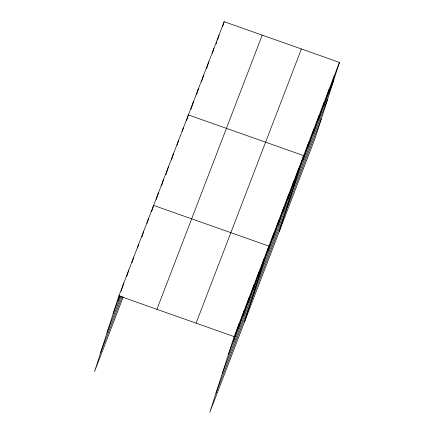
<?xml version="1.0" encoding="UTF-8"?>
<svg xmlns="http://www.w3.org/2000/svg" width="434" height="434" viewBox="0 0 434 434"><rect width="100%" height="100%" fill="white"/><g stroke="black" fill="none" stroke-linecap="round" stroke-linejoin="round"><path stroke-width="0.65" d="M339.448 62.398L234.132 336.583L209.823 412.3L315.138 138.115L339.448 62.398L224.177 21.7L118.862 295.885L94.552 371.602L123.158 297.122M118.129 300.708L119.757 295.635M121.178 291.198L123.826 282.957M126.755 276.371L128.79 270.035M131.925 262.809L133.753 257.107M137.497 247.982L138.723 244.179M141.853 236.959L143.687 231.257M147.023 223.401L148.65 218.329M151.58 211.743L153.614 205.401L268.89 246.1L244.575 321.822M156.343 199.45L158.578 192.479M161.508 185.888L163.542 179.551M165.864 174.864L168.511 166.623M171.441 160.037L173.475 153.701M177.012 145.211L178.439 140.773M182.182 131.654L183.403 127.846M186.539 120.625L188.367 114.923L303.643 155.622L279.333 231.338M191.041 109.211L193.483 101.605M196.564 94.628L198.598 88.286M201.474 81.945L203.714 74.968M206.589 68.626L208.83 61.655M212.318 53.404L213.946 48.337M216.213 43.894L216.821 41.989M217.434 40.091L219.061 35.018M222.55 26.772L224.177 21.7M233.4 341.406L239.101 323.656M238.364 328.478L244.065 310.733M243.333 315.556L249.029 297.805M248.297 302.628L253.993 284.878M253.261 289.7L258.957 271.955M258.225 276.778L263.921 259.027M268.152 250.923L273.854 233.177M273.122 238L278.818 220.25M278.086 225.072L283.782 207.327M283.049 212.145L288.746 194.399M288.013 199.222L293.715 181.472M292.977 186.294L298.679 168.549M303.057 160.054L308.758 142.303M308.173 146.735L313.874 128.985M313.288 133.417L318.99 115.672M318.404 120.099L324.106 102.353M323.52 106.78L329.216 89.035M328.636 93.467L334.332 75.717M113.16 313.63L120.017 295.782M107.019 332.764L120.972 296.444M100.693 352.473L122.209 296.46M156.902 309.312L262.217 35.132M196.092 323.151L301.408 48.966M228.436 354.328L333.751 80.149M222.295 373.462L327.61 99.278M215.964 393.171L321.279 118.987M118.862 295.885L234.132 336.583"/></g></svg>
